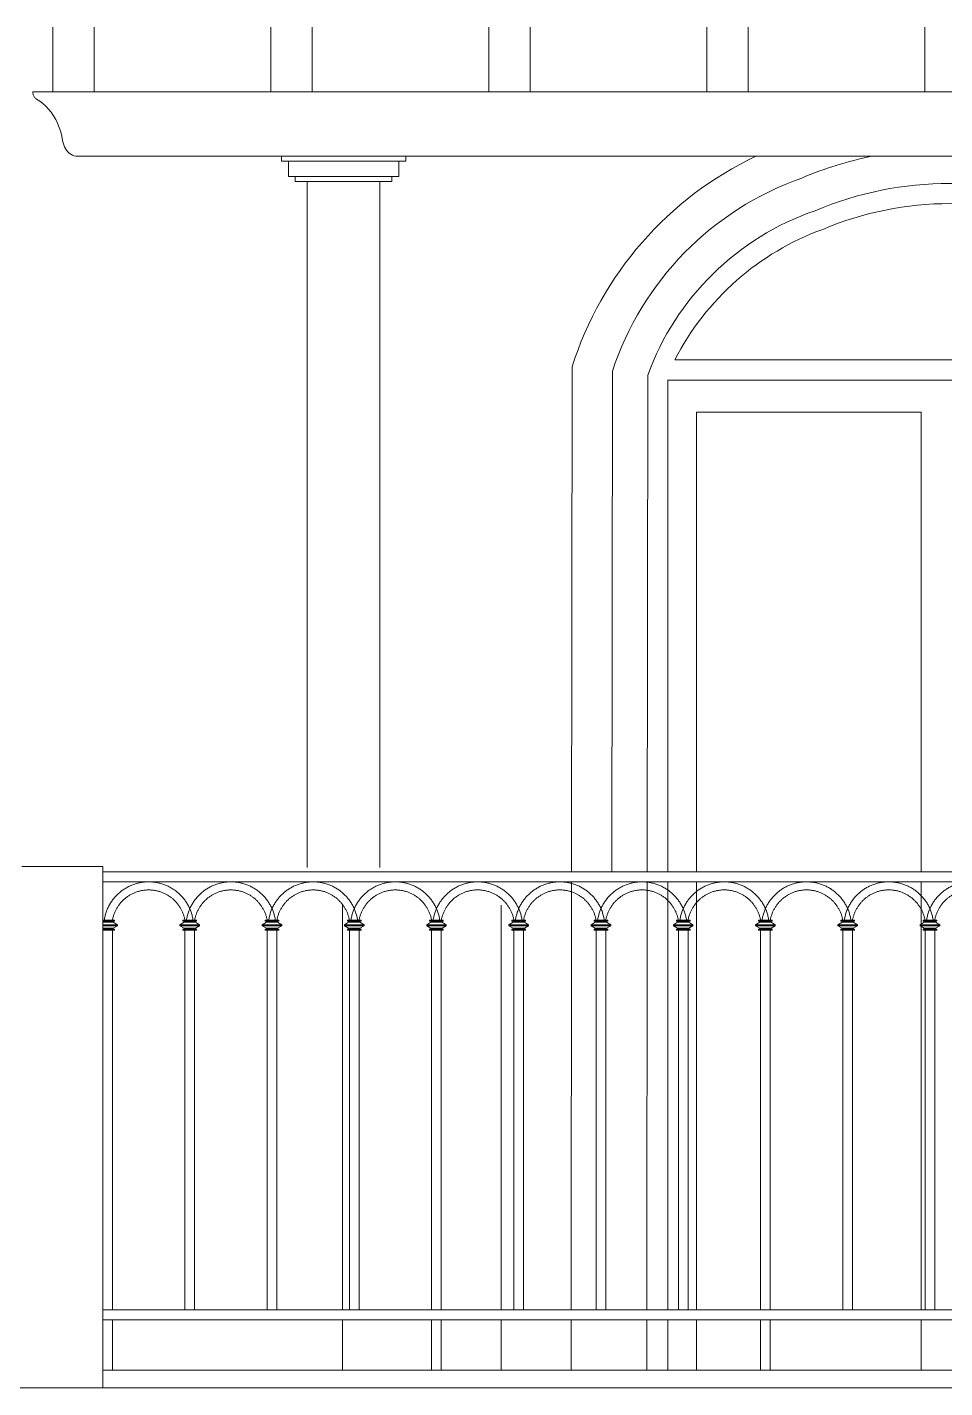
# Model space of a CAD drawing. Header units: millimetres. Extents: x -127141 to 682685, y -1234500 to 49778.
# Drawn here: x 441851 to 443672, y -180441 to -177741 of the extents above; entities that cross this region are included whole.
import ezdxf
from ezdxf.xclip import XClip

# ---------------------------------------------------------------- set-up
doc = ezdxf.new("R2010")
doc.units = ezdxf.units.MM
doc.header["$MEASUREMENT"] = 0
for name, color, linetype, lineweight in [('-DOOR', 137, 'Continuous', 9), ('-HATCH', 8, 'Continuous', 5), ('-LINE1', 7, 'Continuous', 18)]:
    doc.layers.add(name, color=color, linetype=linetype, lineweight=lineweight)

# ---------------------------------------------------------------- blocks, each defined once
blk = doc.blocks.new('lancan')
for p, q in [((-1.08917139089317, 988.8015484686766), (6547.175558541202, 988.8015484686766)), ((-1.08917139089317, 968.8014960244764), (6547.175558541202, 968.8014133856484)), ((-3.985973408067367, 892.9642064075451), (0.0006934905832168, 892.9642064243526)), ((0.0006934905832168, 892.9642064243526), (19.20061978214653, 892.9642065029183)), ((19.20061978214653, 892.9642065029183), (23.16682275009225, 892.964206518649)), ((23.16682275827043, 890.964206518649), (23.16682275009225, 892.964206518649)), ((159.2134000706719, 892.9642070753615), (159.2134000788501, 890.9642070753616)), ((159.2134000706719, 892.9642070753615), (163.2000669693225, 892.9642070921692)), ((163.2000669693225, 892.9642070921692), (182.3999932608858, 892.9642071707348)), ((182.3999932608858, 892.9642071707348), (186.3661962288315, 892.9642071864655)), ((186.3661962370097, 890.9642071864653), (186.3661962288315, 892.9642071864655)), ((322.4127735493821, 892.9642077431781), (322.4127735575603, 890.9642077431781)), ((322.4127735493821, 892.9642077431781), (326.3994404480327, 892.9642077599857)), ((326.3994404480327, 892.9642077599857), (345.599366739596, 892.9642078385514)), ((345.599366739596, 892.9642078385514), (349.5655697075417, 892.9642078542819)), ((349.5655697157199, 890.9642078542821), (349.5655697075417, 892.9642078542819)), ((485.6121470281213, 892.9642084109946), (485.6121470362995, 890.9642084109946)), ((485.6121470281213, 892.9642084109946), (489.598813926772, 892.964208427802)), ((489.598813926772, 892.964208427802), (508.7987402183354, 892.9642085063678)), ((508.7987402183354, 892.9642085063678), (512.764943186281, 892.9642085220985)), ((512.7649431944592, 890.9642085220985), (512.764943186281, 892.9642085220985)), ((648.8115200245811, 892.9819511887616), (648.8115200327593, 890.9819511887617)), ((648.8115200245811, 892.9819511887616), (652.7981869232317, 892.9819512055693)), ((652.7981869232317, 892.9819512055693), (671.998113214795, 892.981951284135)), ((671.998113214795, 892.981951284135), (675.9643161827407, 892.9819512998657)), ((675.9643161909187, 890.9819512998656), (675.9643161827407, 892.9819512998657)), ((812.0108935033203, 892.9819518565782), (812.0108935114986, 890.9819518565782)), ((812.0108935033203, 892.9819518565782), (815.997560401971, 892.9819518733858)), ((815.997560401971, 892.9819518733858), (835.1974866935342, 892.9819519519515)), ((835.1974866935342, 892.9819519519515), (839.1636896614799, 892.981951967682)), ((839.1636896696581, 890.9819519676822), (839.1636896614799, 892.981951967682)), ((975.2102669820306, 892.9819525243947), (975.2102669902088, 890.9819525243947)), ((975.2102669820306, 892.9819525243947), (979.1969338806813, 892.9819525412021)), ((979.1969338806813, 892.9819525412021), (998.3968601722444, 892.9819526197679)), ((998.3968601722444, 892.9819526197679), (1002.36306314019, 892.9819526354986)), ((1002.363063148368, 890.9819526354986), (1002.36306314019, 892.9819526354986)), ((1138.40964046077, 892.9819531922111), (1138.409640468948, 890.9819531922113)), ((1138.40964046077, 892.9819531922111), (1142.39630735942, 892.9819532090187)), ((1142.39630735942, 892.9819532090187), (1161.596233650984, 892.9819532875844)), ((1161.596233650984, 892.9819532875844), (1165.562436618929, 892.9819533033153)), ((1165.562436627108, 890.981953303315), (1165.562436618929, 892.9819533033153)), ((1301.609013457259, 892.9996959699637), (1301.609013465437, 890.9996959699637)), ((1301.609013457259, 892.9996959699637), (1305.595680355909, 892.9996959867713)), ((1301.609013465437, 890.9996959699637), (1304.009004251886, 890.9996959797862)), ((1304.009004251886, 890.9996959797862), (1304.009004260064, 888.9996959797863)), ((1304.009004251886, 890.9996959797862), (1305.595680364116, 890.9996959867713)), ((1305.595680355909, 892.9996959867713), (1324.795606647472, 892.999696065337)), ((1324.795606655709, 890.9996960651333), (1305.595680364116, 890.9996959867713)), ((1324.795606647472, 892.999696065337), (1328.761809615418, 892.9996960810677)), ((1324.795606655709, 890.9996960651333), (1326.361818837147, 890.9996960712598)), ((1326.361818845325, 888.9996960712598), (1326.361818837147, 890.9996960712598)), ((1326.361818837147, 890.9996960712598), (1328.761809623596, 890.9996960810677)), ((1328.761809623596, 890.9996960810677), (1328.761809615418, 892.9996960810677)), ((1464.808386935998, 892.9996966377803), (1464.808386944176, 890.9996966377803)), ((1464.808386935998, 892.9996966377803), (1468.795053834648, 892.9996966545878)), ((1464.808386944176, 890.9996966377803), (1467.208377730625, 890.9996966476027)), ((1467.208377730625, 890.9996966476027), (1467.208377738803, 888.9996966476027)), ((1467.208377730625, 890.9996966476027), (1468.795053842856, 890.9996966545878)), ((1468.795053834648, 892.9996966545878), (1487.994980126212, 892.9996967331534)), ((1487.994980134448, 890.9996967329497), (1468.795053842856, 890.9996966545878)), ((1487.994980126212, 892.9996967331534), (1491.961183094157, 892.9996967488842)), ((1487.994980134448, 890.9996967329497), (1489.561192315887, 890.9996967390763)), ((1489.561192324065, 888.9996967390761), (1489.561192315887, 890.9996967390763)), ((1489.561192315887, 890.9996967390763), (1491.961183102336, 890.9996967488843)), ((1491.961183102336, 890.9996967488843), (1491.961183094157, 892.9996967488842)), ((1628.007760414708, 892.9996973055968), (1628.007760422886, 890.9996973055968)), ((1628.007760414708, 892.9996973055968), (1631.994427313358, 892.9996973224041)), ((1628.007760422886, 890.9996973055968), (1630.407751209335, 890.9996973154193)), ((1630.407751209335, 890.9996973154193), (1630.407751217514, 888.9996973154193)), ((1630.407751209335, 890.9996973154193), (1631.994427321566, 890.9996973224041)), ((1631.994427313358, 892.9996973224041), (1651.194353604922, 892.9996974009698)), ((1651.194353613158, 890.9996974007663), (1631.994427321566, 890.9996973224041)), ((1651.194353604922, 892.9996974009698), (1655.160556572868, 892.9996974167008)), ((1651.194353613158, 890.9996974007663), (1652.760565794597, 890.9996974068927)), ((1652.760565802775, 888.9996974068927), (1652.760565794597, 890.9996974068927)), ((1652.760565794597, 890.9996974068927), (1655.160556581046, 890.9996974167005)), ((1655.160556581046, 890.9996974167005), (1655.160556572868, 892.9996974167008)), ((0.0006935275450815, 883.935909601816), (-9.842609956744127, 883.9359095606633)), ((0.0006935357232578, 881.935909601816), (-9.842609948565949, 881.9359095606633)), ((-3.985973325994564, 872.9076127617155), (-0.0197703581361566, 872.9076127774459)), ((-1.585982613440137, 890.9642064173677), (0.000693498790497, 890.9642064243526)), ((-1.58598260526196, 888.9642064173676), (20.76683197333478, 888.964206512901)), ((-1.585982555930968, 876.907612771538), (20.76683202237473, 876.9076128587623)), ((-1.585982547723688, 874.907612771538), (-0.0197703663143329, 874.9076127774458)), ((19.20061985609936, 874.9076128568851), (-0.0197703663143329, 874.9076127774458)), ((0.0006966537912376, 119.9643152021308), (-0.0197703581361566, 872.9076127774459)), ((-0.0197703581361566, 872.9076127774459), (19.20061986427754, 872.9076128570887)), ((19.20061979038291, 890.9642065027147), (0.000693498790497, 890.9642064243526)), ((0.0006935357232578, 881.935909601816), (0.0006935275450815, 883.935909601816)), ((0.0006935275450815, 883.935909601816), (19.2006198191084, 883.9359096803818)), ((0.0006935357232578, 881.935909601816), (19.20061982731567, 881.9359096803818)), ((19.20061979038291, 890.9642065027147), (20.76683197182138, 890.9642065088409)), ((19.2006198191084, 883.9359096803818), (19.20061982731567, 881.9359096803818)), ((19.2006198191084, 883.9359096803818), (29.02345937263453, 883.935909719701)), ((19.20061982731567, 881.9359096803818), (29.02345938081271, 881.935909719701)), ((19.20061985609936, 874.9076128568851), (20.76683203750872, 874.9076128629969)), ((19.20061986427754, 872.9076128570887), (19.20062294535455, 119.9643152806966)), ((19.20061986427754, 872.9076128570887), (23.16682283216505, 872.9076128728192)), ((20.76683197999955, 888.9642065088409), (20.76683197182138, 890.9642065088409)), ((20.76683197182138, 890.9642065088409), (23.16682275827043, 890.964206518649)), ((29.02345937263453, 883.935909719701), (20.76683197999955, 888.9642065088409)), ((20.76683202933054, 876.9076128629969), (29.02345938081271, 881.935909719701)), ((20.76683203750872, 874.9076128629969), (20.76683202933054, 876.9076128629969)), ((20.76683203750872, 874.9076128629969), (23.16682282398688, 874.9076128728192)), ((23.16682283216505, 872.9076128728192), (23.16682282398688, 874.9076128728192)), ((29.02345938081271, 881.935909719701), (29.02345937263453, 883.935909719701)), ((161.6133908734773, 888.9642070851842), (153.3567635219951, 883.9359102284798)), ((153.3567635219951, 883.9359102284798), (153.3567635301733, 881.9359102284798)), ((163.2000670062843, 883.9359102696326), (153.3567635219951, 883.9359102284798)), ((153.3567635301733, 881.9359102284798), (161.6133909228083, 876.9076134393546)), ((163.2000670144625, 881.9359102696326), (153.3567635301733, 881.9359102284798)), ((159.2134000788501, 890.9642070753616), (161.6133908652991, 890.9642070851842)), ((159.2134001445374, 874.907613429532), (159.2134001527447, 872.9076134295317)), ((159.2134001445374, 874.907613429532), (161.6133909310156, 874.9076134393546)), ((159.2134001527447, 872.9076134295317), (163.1796031206031, 872.9076134452624)), ((161.6133908652991, 890.9642070851842), (161.6133908734773, 888.9642070851842)), ((161.6133908652991, 890.9642070851842), (163.2000669775298, 890.9642070921692)), ((161.6133908734773, 888.9642070851842), (183.966205452074, 888.9642071807175)), ((161.6133909228083, 876.9076134393546), (161.6133909310156, 874.9076134393546)), ((161.6133909228083, 876.9076134393546), (183.966205501114, 876.9076135265786)), ((161.6133909310156, 874.9076134393546), (163.1796031124249, 874.9076134452624)), ((182.3999933348386, 874.9076135247013), (163.1796031124249, 874.9076134452624)), ((163.2000701325305, 119.9643158699618), (163.1796031206322, 872.9076134452771)), ((163.1796031206031, 872.9076134452624), (182.3999933430168, 872.9076135249053)), ((182.3999932691222, 890.9642071705312), (163.2000669775298, 890.9642070921692)), ((163.2000670144625, 881.9359102696326), (163.2000670062843, 883.9359102696326)), ((163.2000670062843, 883.9359102696326), (182.3999932978477, 883.9359103481983)), ((163.2000670144625, 881.9359102696326), (182.3999933060549, 881.9359103481984)), ((182.3999932691222, 890.9642071705312), (183.9662054505606, 890.9642071766574)), ((182.3999932978477, 883.9359103481983), (182.3999933060549, 881.9359103481984)), ((182.3999932978477, 883.9359103481983), (192.2228328513738, 883.9359103875177)), ((182.3999933060549, 881.9359103481984), (192.222832859552, 881.9359103875177)), ((182.3999933348386, 874.9076135247013), (183.966205516248, 874.9076135308133)), ((182.3999933430459, 872.9076135249197), (182.3999964241229, 119.9643159485276)), ((182.3999933430168, 872.9076135249053), (186.3661963109043, 872.9076135406357)), ((183.9662054587388, 888.9642071766575), (183.9662054505606, 890.9642071766574)), ((183.9662054505606, 890.9642071766574), (186.3661962370097, 890.9642071864653)), ((192.2228328513738, 883.9359103875177), (183.9662054587388, 888.9642071766575)), ((183.9662055080698, 876.9076135308133), (192.222832859552, 881.9359103875177)), ((183.966205516248, 874.9076135308133), (183.9662055080698, 876.9076135308133)), ((183.966205516248, 874.9076135308133), (186.3661963027261, 874.9076135406357)), ((186.3661963109043, 872.9076135406357), (186.3661963027261, 874.9076135406357)), ((192.222832859552, 881.9359103875177), (192.2228328513738, 883.9359103875177)), ((324.8127643521875, 888.9642077530008), (316.5561370007053, 883.9359108962963)), ((316.5561370007053, 883.9359108962963), (316.5561370088835, 881.9359108962963)), ((326.3994404849946, 883.9359109374492), (316.5561370007053, 883.9359108962963)), ((316.5561370088835, 881.9359108962963), (324.8127644015185, 876.9076141071708)), ((326.3994404931727, 881.9359109374491), (316.5561370088835, 881.9359108962963)), ((322.4127735575603, 890.9642077431781), (324.8127643440093, 890.9642077530008)), ((322.4127736232476, 874.9076140973483), (322.4127736314549, 872.9076140973483)), ((322.4127736232476, 874.9076140973483), (324.8127644097258, 874.9076141071708)), ((322.4127736314549, 872.9076140973483), (326.3789765993133, 872.9076141130789)), ((324.8127643440093, 890.9642077530008), (324.8127643521875, 888.9642077530008)), ((324.8127643440093, 890.9642077530008), (326.39944045624, 890.9642077599855)), ((324.8127643521875, 888.9642077530008), (347.1655789307842, 888.964207848534)), ((324.8127644015185, 876.9076141071708), (324.8127644097258, 874.9076141071708)), ((324.8127644015185, 876.9076141071708), (347.1655789798242, 876.9076141943951)), ((324.8127644097258, 874.9076141071708), (326.3789765911351, 874.907614113079)), ((345.5993668135489, 874.9076141925178), (326.3789765911351, 874.907614113079)), ((326.3994436112407, 119.9643165377783), (326.3789765993424, 872.9076141130936)), ((326.3789765993133, 872.9076141130789), (345.599366821727, 872.9076141927217)), ((345.5993667478324, 890.9642078383478), (326.39944045624, 890.9642077599855)), ((326.3994404931727, 881.9359109374491), (326.3994404849946, 883.9359109374492)), ((326.3994404849946, 883.9359109374492), (345.5993667765579, 883.9359110160149)), ((326.3994404931727, 881.9359109374491), (345.5993667847652, 881.9359110160148)), ((345.5993667478324, 890.9642078383478), (347.1655789292709, 890.964207844474)), ((345.5993667765579, 883.9359110160149), (345.5993667847652, 881.9359110160148)), ((345.5993667765579, 883.9359110160149), (355.422206330084, 883.9359110553344)), ((345.5993667847652, 881.9359110160148), (355.4222063382622, 881.9359110553341)), ((345.5993668135489, 874.9076141925178), (347.1655789949582, 874.9076141986297)), ((345.5993668217561, 872.9076141927362), (345.5993699028331, 119.9643166163441)), ((345.599366821727, 872.9076141927217), (349.5655697896145, 872.9076142084523)), ((347.165578937449, 888.964207844474), (347.1655789292709, 890.964207844474)), ((347.1655789292709, 890.964207844474), (349.5655697157199, 890.9642078542821)), ((355.422206330084, 883.9359110553344), (347.165578937449, 888.964207844474)), ((347.16557898678, 876.9076141986297), (355.4222063382622, 881.9359110553341)), ((347.1655789949582, 874.9076141986297), (347.16557898678, 876.9076141986297)), ((347.1655789949582, 874.9076141986297), (349.5655697814364, 874.9076142084523)), ((349.5655697896145, 872.9076142084523), (349.5655697814364, 874.9076142084523)), ((355.4222063382622, 881.9359110553341), (355.422206330084, 883.9359110553344)), ((488.0121378309268, 888.9642084208172), (479.7555104794446, 883.9359115641128)), ((479.7555104794446, 883.9359115641128), (479.7555104876228, 881.9359115641128)), ((489.5988139637338, 883.9359116052655), (479.7555104794446, 883.9359115641128)), ((479.7555104876228, 881.9359115641128), (488.0121378802577, 876.9076147749873)), ((489.598813971912, 881.9359116052655), (479.7555104876228, 881.9359115641128)), ((485.6121470362995, 890.9642084109946), (488.0121378227486, 890.9642084208169)), ((485.6121471019869, 874.9076147651649), (485.6121471101941, 872.9076147651649)), ((485.6121471019869, 874.9076147651649), (488.012137888465, 874.9076147749875)), ((485.6121471101941, 872.9076147651649), (489.5783500780526, 872.9076147808955)), ((488.0121378227486, 890.9642084208169), (488.0121378309268, 888.9642084208172)), ((488.0121378227486, 890.9642084208169), (489.5988139349793, 890.964208427802)), ((488.0121378309268, 888.9642084208172), (510.3649524095235, 888.9642085163504)), ((488.0121378802577, 876.9076147749873), (488.012137888465, 874.9076147749875)), ((488.0121378802577, 876.9076147749873), (510.3649524585636, 876.9076148622117)), ((488.012137888465, 874.9076147749875), (489.5783500698743, 874.9076147808954)), ((508.7987402922881, 874.9076148603344), (489.5783500698743, 874.9076147808954)), ((489.59881708998, 119.9643172055948), (489.5783500780817, 872.9076147809102)), ((489.5783500780526, 872.9076147808955), (508.7987403004663, 872.9076148605382)), ((508.7987402265717, 890.9642085061641), (489.5988139349793, 890.964208427802)), ((489.598813971912, 881.9359116052655), (489.5988139637338, 883.9359116052655)), ((489.5988139637338, 883.9359116052655), (508.7987402552971, 883.9359116838311)), ((489.598813971912, 881.9359116052655), (508.7987402635044, 881.9359116838311)), ((508.7987402265717, 890.9642085061641), (510.3649524080101, 890.9642085122905)), ((508.7987402552971, 883.9359116838311), (508.7987402635044, 881.9359116838311)), ((508.7987402552971, 883.9359116838311), (518.6215798088233, 883.9359117231506)), ((508.7987402635044, 881.9359116838311), (518.6215798170015, 881.9359117231506)), ((508.7987402922881, 874.9076148603344), (510.3649524736974, 874.9076148664462)), ((508.7987403004953, 872.9076148605528), (508.7987433815724, 119.9643172841606)), ((508.7987403004663, 872.9076148605382), (512.7649432683538, 872.9076148762688)), ((510.3649524161883, 888.9642085122904), (510.3649524080101, 890.9642085122905)), ((510.3649524080101, 890.9642085122905), (512.7649431944592, 890.9642085220985)), ((518.6215798088233, 883.9359117231506), (510.3649524161883, 888.9642085122904)), ((510.3649524655192, 876.9076148664462), (518.6215798170015, 881.9359117231506)), ((510.3649524736974, 874.9076148664462), (510.3649524655192, 876.9076148664462)), ((510.3649524736974, 874.9076148664462), (512.7649432601756, 874.9076148762688)), ((512.7649432683538, 872.9076148762688), (512.7649432601756, 874.9076148762688)), ((518.6215798170015, 881.9359117231506), (518.6215798088233, 883.9359117231506)), ((651.2115108273865, 888.9819511985843), (642.9548834759042, 883.9536543418798)), ((642.9548834759042, 883.9536543418798), (642.9548834840825, 881.9536543418799)), ((652.7981869601934, 883.9536543830327), (642.9548834759042, 883.9536543418798)), ((642.9548834840825, 881.9536543418799), (651.2115108767175, 876.9253575527547)), ((652.7981869683717, 881.9536543830327), (642.9548834840825, 881.9536543418799)), ((648.8115200327593, 890.9819511887617), (651.2115108192082, 890.9819511985843)), ((648.8115200984466, 874.9253575429318), (648.8115201066539, 872.9253575429319)), ((648.8115200984466, 874.9253575429318), (651.2115108849248, 874.9253575527545)), ((648.8115201066539, 872.9253575429319), (652.7777230745122, 872.9253575586628)), ((651.2115108192082, 890.9819511985843), (651.2115108273865, 888.9819511985843)), ((651.2115108192082, 890.9819511985843), (652.7981869314389, 890.9819512055693)), ((651.2115108273865, 888.9819511985843), (673.5643254059833, 888.9819512941176)), ((651.2115108767175, 876.9253575527547), (651.2115108849248, 874.9253575527545)), ((651.2115108767175, 876.9253575527547), (673.5643254550233, 876.9253576399788)), ((651.2115108849248, 874.9253575527545), (652.7777230663341, 874.9253575586625)), ((671.9981132887477, 874.9253576381014), (652.7777230663341, 874.9253575586625)), ((652.7981900864396, 119.9820599833474), (652.7777230745122, 872.9253575586628)), ((652.7777230745122, 872.9253575586628), (671.9981132969259, 872.9253576383052)), ((671.9981132230314, 890.9819512839313), (652.7981869314389, 890.9819512055693)), ((652.7981869683717, 881.9536543830327), (652.7981869601934, 883.9536543830327)), ((652.7981869601934, 883.9536543830327), (671.9981132517569, 883.9536544615985)), ((652.7981869683717, 881.9536543830327), (671.9981132599643, 881.9536544615985)), ((671.9981132230314, 890.9819512839313), (673.5643254044697, 890.9819512900575)), ((671.9981132517569, 883.9536544615985), (671.9981132599643, 881.9536544615985)), ((671.9981132517569, 883.9536544615985), (681.820952805283, 883.9536545009178)), ((671.9981132599643, 881.9536544615985), (681.8209528134612, 881.9536545009178)), ((671.9981132887477, 874.9253576381014), (673.5643254701572, 874.9253576442134)), ((671.9981132969259, 872.9253576383052), (671.998116378003, 119.9820600619132)), ((671.9981132969259, 872.9253576383052), (675.9643162648135, 872.9253576540358)), ((673.564325412648, 888.9819512900576), (673.5643254044697, 890.9819512900575)), ((673.5643254044697, 890.9819512900575), (675.9643161909187, 890.9819512998656)), ((681.820952805283, 883.9536545009178), (673.564325412648, 888.9819512900576)), ((673.564325461979, 876.9253576442132), (681.8209528134612, 881.9536545009178)), ((673.5643254701572, 874.9253576442134), (673.564325461979, 876.9253576442132)), ((673.5643254701572, 874.9253576442134), (675.9643162566352, 874.9253576540359)), ((675.9643162648135, 872.9253576540358), (675.9643162566352, 874.9253576540359)), ((681.8209528134612, 881.9536545009178), (681.820952805283, 883.9536545009178)), ((814.4108843061258, 888.9819518664008), (806.1542569546435, 883.9536550096964)), ((806.1542569546435, 883.9536550096964), (806.1542569628218, 881.9536550096964)), ((815.9975604389329, 883.9536550508493), (806.1542569546435, 883.9536550096964)), ((806.1542569628218, 881.9536550096964), (814.4108843554567, 876.925358220571)), ((815.997560447111, 881.9536550508492), (806.1542569628218, 881.9536550096964)), ((812.0108935114986, 890.9819518565782), (814.4108842979475, 890.9819518664008)), ((812.0108935771859, 874.9253582107484), (812.0108935853931, 872.9253582107484)), ((812.0108935771859, 874.9253582107484), (814.410884363664, 874.925358220571)), ((812.0108935853931, 872.9253582107484), (815.9770965532516, 872.925358226479)), ((814.4108842979475, 890.9819518664008), (814.4108843061258, 888.9819518664008)), ((814.4108842979475, 890.9819518664008), (815.9975604101783, 890.9819518733856)), ((814.4108843061258, 888.9819518664008), (836.7636988847224, 888.9819519619341)), ((814.4108843554567, 876.925358220571), (814.410884363664, 874.925358220571)), ((814.4108843554567, 876.925358220571), (836.7636989337624, 876.9253583077952)), ((814.410884363664, 874.925358220571), (815.9770965450734, 874.9253582264791)), ((835.197486767487, 874.9253583059179), (815.9770965450734, 874.9253582264791)), ((815.997563565179, 119.9820606511784), (815.9770965532808, 872.9253582264937)), ((815.9770965532516, 872.925358226479), (835.1974867756653, 872.9253583061218)), ((835.1974867017708, 890.9819519517478), (815.9975604101783, 890.9819518733856)), ((815.997560447111, 881.9536550508492), (815.9975604389329, 883.9536550508493)), ((815.9975604389329, 883.9536550508493), (835.1974867304962, 883.953655129415)), ((815.997560447111, 881.9536550508492), (835.1974867387034, 881.9536551294149)), ((835.1974867017708, 890.9819519517478), (836.763698883209, 890.9819519578741)), ((835.1974867304962, 883.953655129415), (835.1974867387034, 881.9536551294149)), ((835.1974867304962, 883.953655129415), (845.0203262840222, 883.9536551687343)), ((835.1974867387034, 881.9536551294149), (845.0203262922004, 881.9536551687343)), ((835.197486767487, 874.9253583059179), (836.7636989488964, 874.9253583120297)), ((835.1974867756943, 872.9253583061363), (835.1974898567714, 119.9820607297442)), ((835.1974867756653, 872.9253583061218), (839.1636897435527, 872.9253583218524)), ((836.7636988913872, 888.9819519578741), (836.763698883209, 890.9819519578741)), ((836.763698883209, 890.9819519578741), (839.1636896696581, 890.9819519676822)), ((845.0203262840222, 883.9536551687343), (836.7636988913872, 888.9819519578741)), ((836.7636989407182, 876.9253583120299), (845.0203262922004, 881.9536551687343)), ((836.7636989488964, 874.9253583120297), (836.7636989407182, 876.9253583120299)), ((836.7636989488964, 874.9253583120297), (839.1636897353746, 874.9253583218523)), ((839.1636897435527, 872.9253583218524), (839.1636897353746, 874.9253583218523)), ((845.0203262922004, 881.9536551687343), (845.0203262840222, 883.9536551687343)), ((977.610257784836, 888.9819525342173), (969.3536304333536, 883.9536556775129)), ((969.3536304333536, 883.9536556775129), (969.353630441532, 881.9536556775129)), ((979.1969339176429, 883.9536557186656), (969.3536304333536, 883.9536556775129)), ((969.353630441532, 881.9536556775129), (977.6102578341668, 876.9253588883874)), ((979.1969339258212, 881.9536557186658), (969.353630441532, 881.9536556775129)), ((975.2102669902088, 890.9819525243947), (977.6102577766576, 890.9819525342173)), ((975.210267055896, 874.925358878565), (975.2102670641034, 872.925358878565)), ((975.210267055896, 874.925358878565), (977.6102578423743, 874.9253588883876)), ((975.2102670641034, 872.925358878565), (979.1764700319617, 872.9253588942956)), ((977.6102577766576, 890.9819525342173), (977.610257784836, 888.9819525342173)), ((977.6102577766576, 890.9819525342173), (979.1969338888885, 890.9819525412022)), ((977.610257784836, 888.9819525342173), (999.9630723634327, 888.9819526297507)), ((977.6102578341668, 876.9253588883874), (977.6102578423743, 874.9253588883876)), ((977.6102578341668, 876.9253588883874), (999.9630724124727, 876.9253589756115)), ((977.6102578423743, 874.9253588883876), (979.1764700237836, 874.9253588942956)), ((998.3968602461972, 874.9253589737345), (979.1764700237836, 874.9253588942956)), ((979.1969370438893, 119.9820613189949), (979.1764700319908, 872.9253588943103)), ((979.1764700319617, 872.9253588942956), (998.3968602543753, 872.9253589739383)), ((998.3968601804808, 890.9819526195643), (979.1969338888885, 890.9819525412022)), ((979.1969339258212, 881.9536557186658), (979.1969339176429, 883.9536557186656)), ((979.1969339176429, 883.9536557186656), (998.3968602092064, 883.9536557972315)), ((979.1969339258212, 881.9536557186658), (998.3968602174136, 881.9536557972315)), ((998.3968601804808, 890.9819526195643), (999.9630723619192, 890.9819526256907)), ((998.3968602092064, 883.9536557972315), (998.3968602174136, 881.9536557972315)), ((998.3968602092064, 883.9536557972315), (1008.219699762732, 883.9536558365508)), ((998.3968602174136, 881.9536557972315), (1008.21969977091, 881.9536558365508)), ((998.3968602461972, 874.9253589737345), (999.9630724276067, 874.9253589798462)), ((998.3968602544045, 872.9253589739528), (998.3968633354816, 119.9820613975607)), ((998.3968602543753, 872.9253589739383), (1002.363063222263, 872.9253589896689)), ((999.9630723700974, 888.9819526256905), (999.9630723619192, 890.9819526256907)), ((999.9630723619192, 890.9819526256907), (1002.363063148368, 890.9819526354986)), ((1008.219699762732, 883.9536558365508), (999.9630723700974, 888.9819526256905)), ((999.9630724194284, 876.9253589798462), (1008.21969977091, 881.9536558365508)), ((999.9630724276067, 874.9253589798462), (999.9630724194284, 876.9253589798462)), ((999.9630724276067, 874.9253589798462), (1002.363063214085, 874.9253589896689)), ((1002.363063222263, 872.9253589896689), (1002.363063214085, 874.9253589896689)), ((1008.21969977091, 881.9536558365508), (1008.219699762732, 883.9536558365508)), ((1140.809631263575, 888.9819532020337), (1132.553003912093, 883.9536563453293)), ((1132.553003912093, 883.9536563453293), (1132.553003920271, 881.9536563453295)), ((1142.396307396382, 883.9536563864823), (1132.553003912093, 883.9536563453293)), ((1132.553003920271, 881.9536563453295), (1140.809631312906, 876.9253595562041)), ((1142.39630740456, 881.9536563864823), (1132.553003920271, 881.9536563453295)), ((1138.409640468948, 890.9819531922113), (1140.809631255397, 890.9819532020337)), ((1138.409640534635, 874.9253595463814), (1138.409640542842, 872.9253595463815)), ((1138.409640534635, 874.9253595463814), (1140.809631321113, 874.9253595562041)), ((1138.409640542842, 872.9253595463815), (1142.375843510701, 872.9253595621122)), ((1140.809631255397, 890.9819532020337), (1140.809631263575, 888.9819532020337)), ((1140.809631255397, 890.9819532020337), (1142.396307367627, 890.9819532090187)), ((1140.809631263575, 888.9819532020337), (1163.162445842172, 888.9819532975671)), ((1140.809631312906, 876.9253595562041), (1140.809631321113, 874.9253595562041)), ((1140.809631312906, 876.9253595562041), (1163.162445891212, 876.9253596434282)), ((1140.809631321113, 874.9253595562041), (1142.375843502523, 874.9253595621121)), ((1161.596233724936, 874.925359641551), (1142.375843502523, 874.9253595621121)), ((1142.396310522628, 119.9820619868114), (1142.37584351073, 872.9253595621268)), ((1142.375843510701, 872.9253595621122), (1161.596233733114, 872.9253596417548)), ((1161.59623365922, 890.9819532873806), (1142.396307367627, 890.9819532090187)), ((1142.39630740456, 881.9536563864823), (1142.396307396382, 883.9536563864823)), ((1142.396307396382, 883.9536563864823), (1161.596233687945, 883.9536564650479)), ((1142.39630740456, 881.9536563864823), (1161.596233696153, 881.9536564650481)), ((1161.59623365922, 890.9819532873806), (1163.162445840658, 890.9819532935069)), ((1161.596233687945, 883.9536564650479), (1161.596233696153, 881.9536564650481)), ((1161.596233687945, 883.9536564650479), (1171.419073241471, 883.9536565043672)), ((1161.596233696153, 881.9536564650481), (1171.41907324965, 881.9536565043672)), ((1161.596233724936, 874.925359641551), (1163.162445906346, 874.9253596476628)), ((1161.596233733144, 872.9253596417692), (1161.596236814221, 119.9820620653772)), ((1161.596233733114, 872.9253596417548), (1165.562436701002, 872.9253596574852)), ((1163.162445848836, 888.9819532935071), (1163.162445840658, 890.9819532935069)), ((1163.162445840658, 890.9819532935069), (1165.562436627108, 890.981953303315)), ((1171.419073241471, 883.9536565043672), (1163.162445848836, 888.9819532935071)), ((1163.162445898167, 876.9253596476628), (1171.41907324965, 881.9536565043672)), ((1163.162445906346, 874.9253596476628), (1163.162445898167, 876.9253596476628)), ((1163.162445906346, 874.9253596476628), (1165.562436692824, 874.9253596574854)), ((1165.562436701002, 872.9253596574852), (1165.562436692824, 874.9253596574854)), ((1171.41907324965, 881.9536565043672), (1171.419073241471, 883.9536565043672)), ((1304.009004260064, 888.9996959797863), (1295.752376908582, 883.9713991230818)), ((1295.752376908582, 883.9713991230818), (1295.75237691676, 881.9713991230819)), ((1305.595680392871, 883.9713991642348), (1295.752376908582, 883.9713991230818)), ((1295.75237691676, 881.9713991230819), (1304.009004309395, 876.9431023339564)), ((1305.595680401049, 881.9713991642348), (1295.75237691676, 881.9713991230819)), ((1301.609013531124, 874.9431023241341), (1301.609013539331, 872.9431023241341)), ((1301.609013531124, 874.9431023241341), (1304.009004317602, 874.9431023339566)), ((1301.609013539331, 872.9431023241341), (1305.57521650719, 872.9431023398647)), ((1304.009004260064, 888.9996959797863), (1326.361818838661, 888.9996960753197)), ((1304.009004309395, 876.9431023339564), (1304.009004317602, 874.9431023339566)), ((1304.009004309395, 876.9431023339564), (1326.361818887701, 876.9431024211807)), ((1304.009004317602, 874.9431023339566), (1305.575216499011, 874.9431023398648)), ((1324.795606721425, 874.9431024193036), (1305.575216499011, 874.9431023398648)), ((1305.595683519117, 119.9998047645495), (1305.57521650719, 872.9431023398647)), ((1305.57521650719, 872.9431023398647), (1324.795606729603, 872.9431024195075)), ((1305.595680401049, 881.9713991642348), (1305.595680392871, 883.9713991642348)), ((1305.595680392871, 883.9713991642348), (1324.795606684434, 883.9713992428005)), ((1305.595680401049, 881.9713991642348), (1324.795606692642, 881.9713992428004)), ((1324.795606684434, 883.9713992428005), (1324.795606692642, 881.9713992428004)), ((1324.795606684434, 883.9713992428005), (1334.61844623796, 883.9713992821199)), ((1324.795606692642, 881.9713992428004), (1334.618446246139, 881.9713992821197)), ((1324.795606721425, 874.9431024193036), (1326.361818902834, 874.9431024254152)), ((1324.795606729603, 872.9431024195075), (1324.795609810681, 119.9998048431152)), ((1324.795606729603, 872.9431024195075), (1328.761809697491, 872.9431024352378)), ((1334.61844623796, 883.9713992821199), (1326.361818845325, 888.9996960712598)), ((1326.361818894656, 876.9431024254155), (1334.618446246139, 881.9713992821197)), ((1326.361818902834, 874.9431024254152), (1326.361818894656, 876.9431024254155)), ((1326.361818902834, 874.9431024254152), (1328.761809689313, 874.9431024352378)), ((1328.761809697491, 872.9431024352378), (1328.761809689313, 874.9431024352378)), ((1334.618446246139, 881.9713992821197), (1334.61844623796, 883.9713992821199)), ((1467.208377738803, 888.9996966476027), (1458.951750387321, 883.9713997908984)), ((1458.951750387321, 883.9713997908984), (1458.951750395499, 881.9713997908984)), ((1468.79505387161, 883.9713998320512), (1458.951750387321, 883.9713997908984)), ((1458.951750395499, 881.9713997908984), (1467.208377788134, 876.9431030017731)), ((1468.795053879788, 881.9713998320512), (1458.951750395499, 881.9713997908984)), ((1464.808387009863, 874.9431029919507), (1464.808387018071, 872.9431029919507)), ((1464.808387009863, 874.9431029919507), (1467.208377796342, 874.9431030017731)), ((1464.808387018071, 872.9431029919507), (1468.774589985929, 872.9431030076813)), ((1467.208377738803, 888.9996966476027), (1489.5611923174, 888.9996967431362)), ((1467.208377788134, 876.9431030017731), (1467.208377796342, 874.9431030017731)), ((1467.208377788134, 876.9431030017731), (1489.56119236644, 876.9431030889973)), ((1467.208377796342, 874.9431030017731), (1468.774589977751, 874.9431030076811)), ((1487.994980200165, 874.9431030871201), (1468.774589977751, 874.9431030076811)), ((1468.795056997856, 119.9998054323805), (1468.774589985958, 872.9431030076958)), ((1468.774589985929, 872.9431030076813), (1487.994980208343, 872.9431030873237)), ((1468.795053879788, 881.9713998320512), (1468.79505387161, 883.9713998320512)), ((1468.79505387161, 883.9713998320512), (1487.994980163174, 883.9713999106169)), ((1468.795053879788, 881.9713998320512), (1487.994980171381, 881.971399910617)), ((1487.994980163174, 883.9713999106169), (1487.994980171381, 881.971399910617)), ((1487.994980163174, 883.9713999106169), (1497.8178197167, 883.9713999499362)), ((1487.994980171381, 881.971399910617), (1497.817819724878, 881.9713999499362)), ((1487.994980200165, 874.9431030871201), (1489.561192381574, 874.9431030932318)), ((1487.994980208372, 872.9431030873383), (1487.994983289449, 119.9998055109463)), ((1487.994980208343, 872.9431030873237), (1491.96118317623, 872.9431031030545)), ((1497.8178197167, 883.9713999499362), (1489.561192324065, 888.9996967390761)), ((1489.561192373396, 876.9431030932318), (1497.817819724878, 881.9713999499362)), ((1489.561192381574, 874.9431030932318), (1489.561192373396, 876.9431030932318)), ((1489.561192381574, 874.9431030932318), (1491.961183168052, 874.9431031030543)), ((1491.96118317623, 872.9431031030545), (1491.961183168052, 874.9431031030543)), ((1497.817819724878, 881.9713999499362), (1497.8178197167, 883.9713999499362)), ((1630.407751217514, 888.9996973154193), (1622.151123866031, 883.9714004587149)), ((1622.151123866031, 883.9714004587149), (1622.151123874209, 881.9714004587149)), ((1631.994427350321, 883.9714004998677), (1622.151123866031, 883.9714004587149)), ((1622.151123874209, 881.9714004587149), (1630.407751266844, 876.9431036695897)), ((1631.994427358498, 881.9714004998677), (1622.151123874209, 881.9714004587149)), ((1628.007760488573, 874.943103659767), (1628.007760496781, 872.943103659767)), ((1628.007760488573, 874.943103659767), (1630.407751275052, 874.9431036695895)), ((1628.007760496781, 872.943103659767), (1631.973963464639, 872.9431036754977)), ((1630.407751217514, 888.9996973154193), (1652.76056579611, 888.9996974109528)), ((1630.407751266844, 876.9431036695897), (1630.407751275052, 874.9431036695895)), ((1630.407751266844, 876.9431036695897), (1652.76056584515, 876.9431037568138)), ((1630.407751275052, 874.9431036695895), (1631.973963456461, 874.9431036754977)), ((1651.194353678875, 874.9431037549365), (1631.973963456461, 874.9431036754977)), ((1631.994430476567, 119.999806100197), (1631.973963464668, 872.9431036755122)), ((1631.973963464639, 872.9431036754977), (1651.194353687053, 872.9431037551402)), ((1631.994427358498, 881.9714004998677), (1631.994427350321, 883.9714004998677)), ((1631.994427350321, 883.9714004998677), (1651.194353641884, 883.9714005784335)), ((1631.994427358498, 881.9714004998677), (1651.194353650091, 881.9714005784335)), ((1651.194353641884, 883.9714005784335), (1651.194353650091, 881.9714005784335)), ((1651.194353641884, 883.9714005784335), (1661.01719319541, 883.9714006177527)), ((1651.194353650091, 881.9714005784335), (1661.017193203588, 881.9714006177527)), ((1651.194353678875, 874.9431037549365), (1652.760565860284, 874.9431037610484)), ((1651.194353687082, 872.9431037551549), (1651.194356768159, 119.9998061787628)), ((1651.194353687053, 872.9431037551402), (1655.16055665494, 872.9431037708708)), ((1661.01719319541, 883.9714006177527), (1652.760565802775, 888.9996974068927)), ((1652.760565852106, 876.9431037610484), (1661.017193203588, 881.9714006177527)), ((1652.760565860284, 874.9431037610484), (1652.760565852106, 876.9431037610484)), ((1652.760565860284, 874.9431037610484), (1655.160556646762, 874.943103770871)), ((1655.16055665494, 872.9431037708708), (1655.160556646762, 874.943103770871)), ((1661.017193203588, 881.9714006177527), (1661.01719319541, 883.9714006177527)), ((-1.08917139089317, 119.9643152806966), (6547.175558541202, 119.9643152806966)), ((-1.08917139089317, 99.96434793584923), (6547.175558541202, 99.96399682902849)), ((-1.08917139089317, -0.0356520641507814), (6547.175558541202, -0.0360031709715258))]:
    blk.add_line(p, q)
for points in [[(19.20062294535455, 99.96425907406956), (0, 99.96425907406956), (0, -0.0357394323073095), (19.20062294535455, -0.0357394323073095)], [(671.998116378003, 99.98200385528617), (652.7974934326485, 99.98200385528617), (652.7974934326485, -0.017994651090703), (671.998116378003, -0.017994651090703)], [(1324.795609810681, 99.99974863648823), (1305.594986865326, 99.99974863648823), (1305.594986865326, -0.0002498698886484), (1324.795609810681, -0.0002498698886484)]]:
    blk.add_lwpolyline(points, close=True)
for centre, radius, start, end in [((91.20034342989673, 879.7319612535066), 89.2055497875194, 8.530411156851807, 171.469589311981), ((91.20034342989673, 879.7319612535066), 73.2055497875194, 10.41372094686248, 169.5862795216846), ((254.3997169086069, 879.7319619213231), 89.2055497875194, 8.530411156851807, 171.469589311981), ((254.3997169086069, 879.7319619213231), 73.2055497875194, 10.41372094686248, 169.5862795216846), ((417.5990903873461, 879.7319625891396), 89.2055497875194, 8.530411156851807, 171.469589311981), ((417.5990903873461, 879.7319625891396), 73.2055497875194, 10.41372094686248, 169.5862795216846), ((580.7984638660855, 879.7319632569706), 89.2055497875194, 8.530411156851807, 171.469589311981), ((580.7984638660855, 879.7319632569706), 73.2055497875194, 10.41372094686248, 169.5862795216846), ((743.9978368625453, 879.7497060347232), 89.2055497875194, 8.530411156851807, 171.469589311981), ((743.9978368625453, 879.7497060347232), 73.2055497875194, 10.41372094686248, 169.5862795216846), ((907.1972103412552, 879.7497067025397), 89.2055497875194, 8.530411156851807, 171.469589311981), ((907.1972103412552, 879.7497067025397), 73.2055497875194, 10.41372094686248, 169.5862795216846), ((1070.396583819994, 879.7497073703563), 89.2055497875194, 8.530411156851807, 171.469589311981), ((1070.396583819994, 879.7497073703563), 73.2055497875194, 10.41372094686248, 169.5862795216846), ((1233.595957298734, 879.7497080381871), 89.2055497875194, 8.530411156851807, 171.469589311981), ((1233.595957298734, 879.7497080381871), 73.2055497875194, 10.41372094686248, 169.5862795216846), ((1396.795330295223, 879.7674508159253), 89.2055497875194, 8.530411156851807, 171.469589311981), ((1396.795330295223, 879.7674508159253), 73.2055497875194, 10.41372094686248, 169.5862795216846), ((1559.994703773933, 879.7674514837418), 89.2055497875194, 8.530411156851807, 171.469589311981), ((1559.994703773933, 879.7674514837418), 73.2055497875194, 10.41372094686248, 169.5862795216846), ((1723.194077252672, 879.7674521515582), 89.2055497875194, 8.530411156851807, 171.469589311981), ((1723.194077252672, 879.7674521515582), 73.2055497875194, 10.41372094686248, 169.5862795216846)]:
    blk.add_arc(centre, radius, start, end)

msp = doc.modelspace()

# ---------------------------------------------------------------- linework, layer by layer
at = {"layer": '-DOOR', "lineweight": 9}
for p, q in [((444241.6247521018, -178441.3437837132), (443121.7388659768, -178441.3437837132)), ((443624.4630777541, -178505.1961979705), (443624.4630777541, -179417.3122797519)), ((443624.4630777541, -179437.3123508063), (443624.4630777541, -180286.14951294)), ((443624.4630777541, -180306.1495593531), (443624.4630777541, -180406.1495593531))]:
    msp.add_line(p, q, dxfattribs=at)
msp.add_lwpolyline([(443934.0962048605, -178142.2749614525, 0.2024860341595536), (443429.381527095, -178142.2749614525, 0.1892584738854736), (443135.7662683598, -178401.3437837132), (444227.7114635956, -178401.3437837132, 0.1892584738854867)], format="xyb", close=True, dxfattribs=at)
for points in [[(443121.7388659788, -179417.3122797519), (443121.7388659768, -178441.3437837132)], [(443179.0146542023, -179417.3122797519), (443179.0146542006, -178505.1961979705), (443624.4630777541, -178505.1961979705)], [(443121.7388659805, -180286.14951294), (443121.7388659788, -179437.3123444619)], [(443179.0146542039, -180286.14951294), (443179.0146542023, -179437.3123451845)], [(443121.7388659808, -180406.1495323979), (443121.7388659805, -180306.1495323979)], [(443179.0146542041, -180406.1495354689), (443179.0146542039, -180306.1495354689)]]:
    msp.add_lwpolyline(points, dxfattribs=at)
at = {"layer": '-HATCH'}
msp.add_lwpolyline([(443526.7522323537, -177997.1751516807, 0.0481222762822976), (443387.6383790715, -178040.4976649191, 0.2321715359768377), (443011.9161027292, -178423.7656323523), (443010.9842635413, -179417.4169777547)], format="xyb", dxfattribs=at)
at = {"layer": '-LINE1', "lineweight": 20}
for p, q in [((441901.2410149205, -177869.1707692005), (441901.2410149205, -177741.1707692005)), ((441983.4056978718, -177869.1707692005), (441983.4056978718, -177741.1707692005)), ((442333.8862760639, -177869.1707692005), (442333.8862760639, -177741.1707692005)), ((442416.0509590151, -177869.1707692005), (442416.0509590151, -177741.1707692005)), ((442766.5315372072, -177869.1707692005), (442766.5315372072, -177741.1707692005)), ((442848.6962201587, -177869.1707692005), (442848.6962201587, -177741.1707692005)), ((443199.1767983505, -177869.1707692005), (443199.1767983505, -177741.1707692005)), ((443281.341481302, -177869.1707692005), (443281.341481302, -177741.1707692005)), ((443631.8220594941, -177869.1707692005), (443631.8220594941, -177741.1707692005)), ((441861.3958724377, -177869.1707692005), (441861.5159723632, -177870.7357310221)), ((441861.5159723632, -177870.7357310221), (441861.7468838803, -177872.2794769158)), ((441861.7468838803, -177872.2794769158), (441862.0866212741, -177873.7887314949)), ((441862.0866212741, -177873.7887314949), (441862.532262985, -177875.2505159794)), ((441862.532262985, -177875.2505159794), (441863.0799767332, -177876.6522598066)), ((441863.0799767332, -177876.6522598066), (441863.7250524744, -177877.9819087314)), ((441863.7250524744, -177877.9819087314), (441864.4619429029, -177879.2280284862)), ((441864.4619429029, -177879.2280284862), (441865.2843111566, -177880.379903109)), ((441865.2843111566, -177880.379903109), (441866.1850853091, -177881.4276270963)), ((441866.1850853091, -177881.4276270963), (441867.1565191861, -177882.3621905834)), ((441867.1565191861, -177882.3621905834), (441868.1902589769, -177883.1755568254)), ((441868.1902589769, -177883.1755568254), (441869.2774150739, -177883.860731309)), ((441869.2774150739, -177883.860731309), (441875.6577914823, -177887.8180710359)), ((441875.6577914823, -177887.8180710359), (441881.7739271732, -177892.4288965869)), ((441881.7739271732, -177892.4288965869), (441887.5864311897, -177897.663511951)), ((441887.5864311897, -177897.663511951), (441893.0578681139, -177903.4882036012)), ((441893.0578681139, -177903.4882036012), (441898.1529991693, -177909.8654576245)), ((441898.1529991693, -177909.8654576245), (441902.8390091769, -177916.7542013323)), ((441902.8390091769, -177916.7542013323), (441907.0857179009, -177924.110067787)), ((441907.0857179009, -177924.110067787), (441910.8657744236, -177931.885681549)), ((441910.8657744236, -177931.885681549), (441914.1548333002, -177940.0309637967)), ((441914.1548333002, -177940.0309637967), (441916.9317113551, -177948.4934548591)), ((441916.9317113551, -177948.4934548591), (441919.178524112, -177957.2186520832)), ((441919.178524112, -177957.2186520832), (441920.8808009787, -177966.150360858)), ((441920.8808009787, -177966.150360858), (441921.7550772313, -177970.4279922339)), ((441921.7550772313, -177970.4279922339), (441922.9972712522, -177974.5483989924)), ((441922.9972712522, -177974.5483989924), (441924.5912647279, -177978.4581160482)), ((441924.5912647279, -177978.4581160482), (441926.5163745062, -177982.1064121576)), ((441926.5163745062, -177982.1064121576), (441928.7476209759, -177985.4459481925)), ((441928.7476209759, -177985.4459481925), (441931.2560521935, -177988.4333913967)), ((441931.2560521935, -177988.4333913967), (441934.0091195543, -177991.0299776584)), ((441934.0091195543, -177991.0299776584), (441936.9711001333, -177993.2020145016)), ((441936.9711001333, -177993.2020145016), (441940.1035602135, -177994.9213182679)), ((441940.1035602135, -177994.9213182679), (441943.3658539907, -177996.1655798189)), ((441943.3658539907, -177996.1655798189), (441946.7156509798, -177996.9186540135)), ((441946.7156509798, -177996.9186540135), (441950.1094852819, -177997.1707692005)), ((441950.1094852819, -177997.1707692005), (445413.2649619674, -177997.1707692005)), ((442355.1729192553, -177997.1707692005), (442355.1729192554, -178007.1707692007)), ((442601.6669681096, -177997.1707692005), (442355.1729192553, -177997.1707692005)), ((442355.1729192554, -178007.1707692007), (442368.8670330807, -178007.1707692007)), ((442368.8670330807, -178007.1707692007), (442368.8670330807, -178037.1707692005)), ((442368.8670330807, -178007.1707692007), (442587.9728542843, -178007.1707692007)), ((442587.9728542843, -178007.1707692007), (442587.9728542843, -178037.1707692005)), ((442587.9728542843, -178007.1707692007), (442601.6669681096, -178007.1707692007)), ((442601.6669681096, -177997.1707692005), (442601.6669681096, -178007.1707692007)), ((442368.8670330807, -178037.1707692005), (442382.5611469059, -178037.1707692005)), ((442382.5611469059, -178037.1707692005), (442382.5611469059, -178047.1707692005)), ((442382.5611469059, -178037.1707692005), (442574.278740459, -178037.1707692005)), ((442574.278740459, -178037.1707692005), (442574.278740459, -178047.1707692005)), ((442574.278740459, -178037.1707692005), (442587.9728542843, -178037.1707692005)), ((442382.5611469059, -178047.1707692005), (442396.2552607311, -178047.1707692005)), ((442396.2552607311, -178047.1707692005), (442560.5846266338, -178047.1707692005)), ((442406.4199436825, -179408.4410425837), (442406.4199436825, -178047.1707692005)), ((442550.4199436825, -179408.4410425837), (442550.4199436825, -178047.1707692005)), ((442560.5846266338, -178047.1707692005), (442574.278740459, -178047.1707692005)), ((441839.6394074626, -179406.6076271577), (442000.3578284461, -179406.5999554779)), ((442000.358132484, -179417.3082302478), (442000.3578284461, -179406.5999554779)), ((442000.3828011957, -180286.1454607486), (442000.3593789265, -179461.2081984498)), ((442476.1688395292, -180286.1454607239), (442476.1688395292, -179481.9552057072)), ((442791.0127792632, -180286.1454607152), (442791.0127792632, -179483.4754865477)), ((442000.3828011957, -180286.1454607486), (442108.4055648856, -180286.1454607429)), ((442000.3833690527, -180306.1455088094), (442000.3828011957, -180286.1454607486)), ((442127.6054911772, -180286.1454607421), (442108.4055648856, -180286.1454607429)), ((442127.6054911772, -180286.1454607421), (442271.6049383642, -180286.1454607346)), ((442290.8048646558, -180286.1454607336), (442271.6049383642, -180286.1454607346)), ((442290.8048646558, -180286.1454607336), (442434.804311843, -180286.145460726)), ((442454.0042381346, -180286.1454607251), (442434.804311843, -180286.145460726)), ((442454.0042381346, -180286.1454607251), (442476.1688395292, -180286.1454607239)), ((442476.1688395292, -180286.1454607239), (442598.0036853218, -180286.1454607175)), ((442767.7181854447, -180286.1454607164), (442748.5182591531, -180286.1454607175)), ((442767.7181854447, -180286.1454607164), (442791.0127792632, -180286.1454607152)), ((442791.0127792632, -180286.1454607152), (442911.7176326319, -180286.1454607089)), ((442930.9175589234, -180286.145460708), (442911.7176326319, -180286.1454607089)), ((442930.9175589234, -180286.145460708), (443074.9170061105, -180286.1454607005)), ((443094.116932402, -180286.1454606996), (443074.9170061105, -180286.1454607005)), ((442271.258993505, -180306.1455081807), (442000.3833690527, -180306.1455088094)), ((442000.3862083334, -180406.1455763646), (442000.3833690527, -180306.1455088094)), ((442291.2590409514, -180306.1455081798), (442271.258993505, -180306.1455081807)), ((442476.1688395292, -180306.1455137985), (442291.2590409514, -180306.1455081798)), ((442476.1688395292, -180406.14557634), (442476.1688395292, -180306.1455137985)), ((442640.4982054319, -180306.1455155216), (442476.1688395292, -180306.1455137985)), ((442791.0127792632, -180406.1455763314), (442791.0127792632, -180306.1455155216)), ((445304.1181240451, -180406.1455761928), (442000.386208448, -180406.1138282208)), ((442271.2589622813, -180406.1455465181), (442000.3862083334, -180406.1455763646)), ((442000.3872025098, -180441.1606743316), (442000.3862083334, -180406.1455763646)), ((442291.2590444415, -180406.1455123922), (442271.2589622813, -180406.1455465181)), ((442476.1688395292, -180406.14557634), (442291.2590444415, -180406.1455123922)), ((442640.4982054319, -180406.1455763314), (442476.1688395292, -180406.14557634)), ((443237.7523649186, -180406.1455464624), (442791.0127792632, -180406.1455763314)), ((448731.823651638, -180441.1595674683), (441502.0715453852, -180441.1433576888))]:
    msp.add_line(p, q, dxfattribs=at)
for points in [[(445501.9617595921, -177870.7357310221), (445502.1385973314, -177869.1696671621), (441861.3958724377, -177869.1707692005)], [(442930.9655214677, -179437.3123420544), (442930.1672312088, -180286.14951294)], [(443080.9656833416, -179437.3123439472), (443080.171803326, -180286.14951294)], [(442930.1484221686, -180306.149522125), (442930.0543770106, -180406.14952212)], [(443080.1530981908, -180306.149530168), (443080.0595725955, -180406.1495301632)]]:
    msp.add_lwpolyline(points, dxfattribs=at)
for points in [[(443296.7607881789, -177997.1751516807, 0.2083210503489917), (442931.9267325435, -178415.2383768131), (442930.9843305579, -179417.3122797519)], [(444282.4933434346, -179417.3122797519), (444281.571603048, -178431.7634749057, 0.2259826982617495), (443949.271485265, -178105.2631275869, 0.2021697504401239), (443414.2062466904, -178105.2631275869), (443414.2062466904, -178105.2631275869, 0.2259826982617495), (443081.9061289075, -178431.7634749057), (443080.9843885206, -179417.3122797519)]]:
    msp.add_lwpolyline(points, format="xyb", dxfattribs=at)

# ---------------------------------------------------------------- block references
at = {"layer": '-HATCH', "color": 2}
ref = msp.add_blockref('lancan', (442000.386208448, -180406.1138282208), dxfattribs=at)
XClip(ref).set_block_clipping_path([(-0.02838000180781819, 999.5138727427147), (-0.02838000180781819, -35.046846110952174), (5545.778883020685, -35.046846110952174), (5545.778883020685, 414.95259192294543), (6461.502104554995, 414.9785918963753), (6461.485508109792, 999.5080452273851)])

doc.saveas('drawing.dxf')
